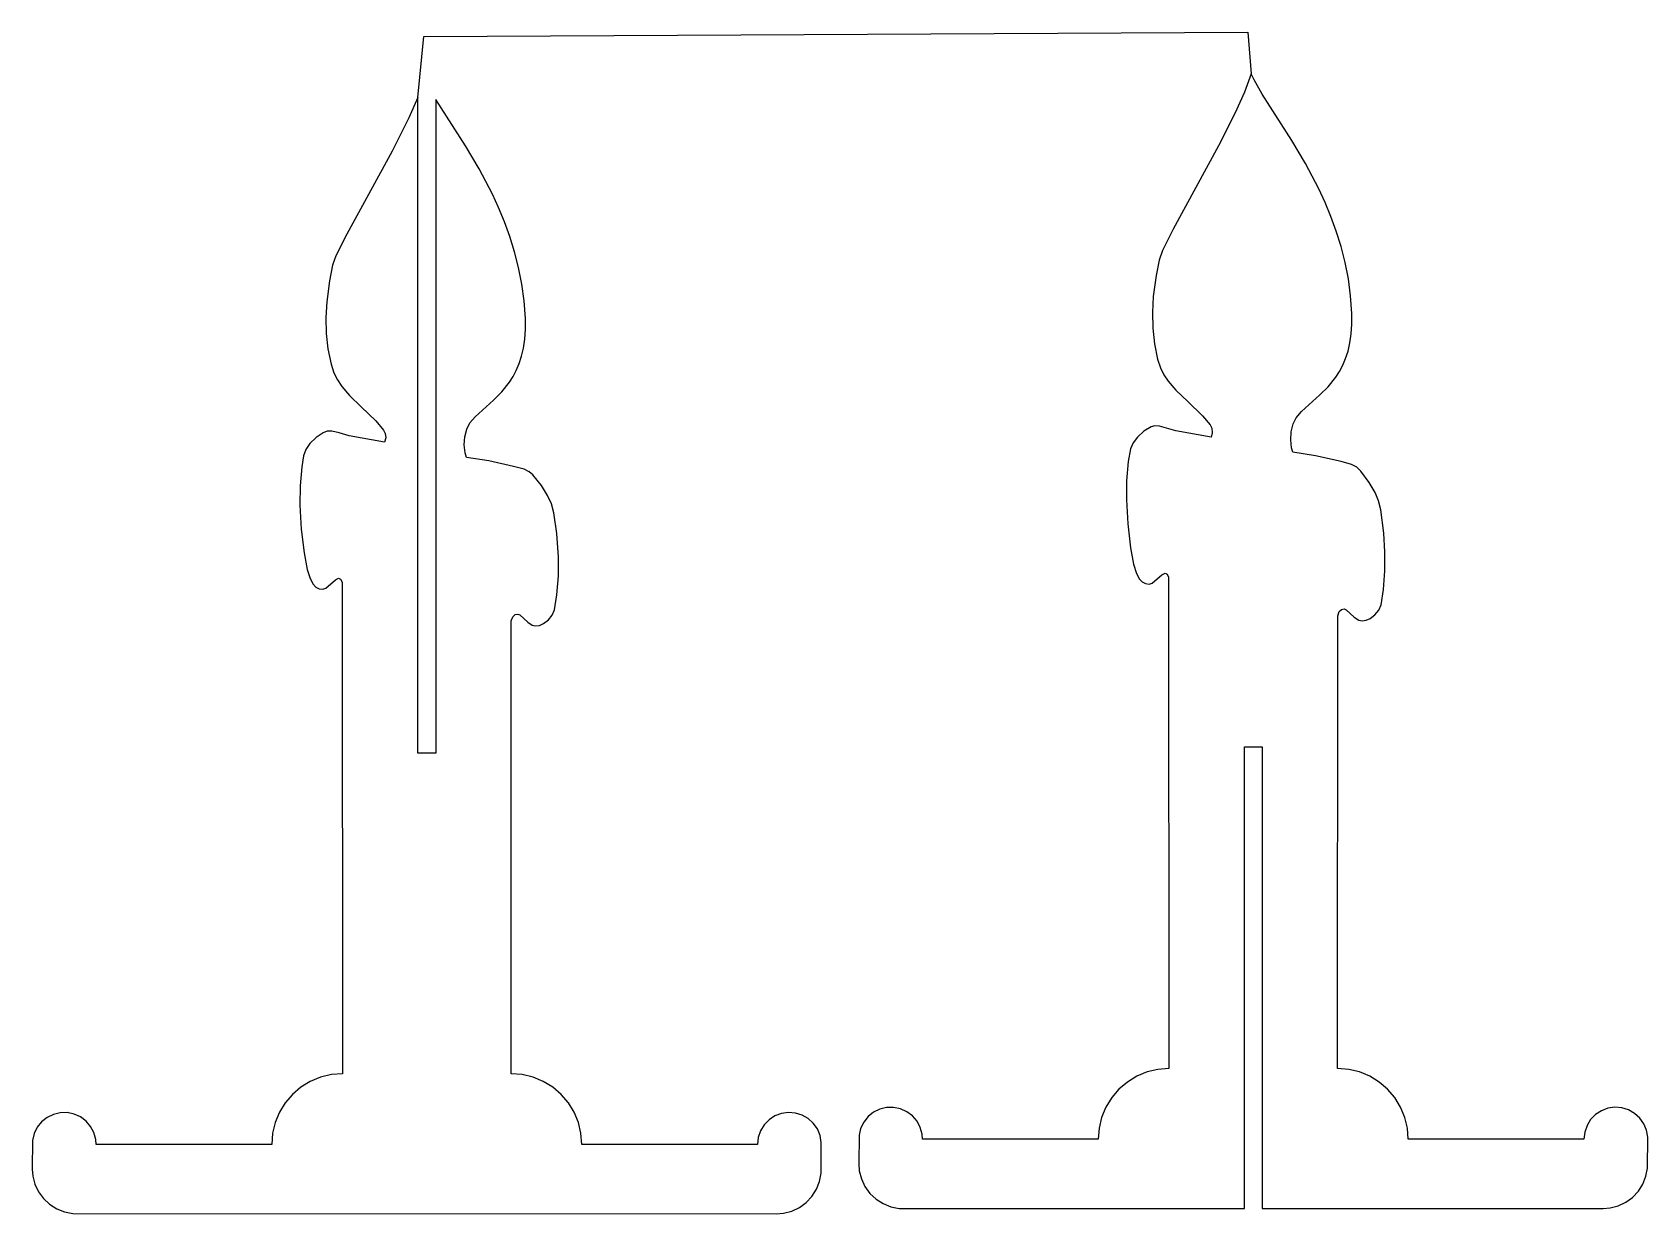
# Model space of a CAD drawing. Header units: metres. Extents: x 5 to 287, y 3 to 209.
import ezdxf

# ---------------------------------------------------------------- set-up
doc = ezdxf.new("R2010")
doc.units = ezdxf.units.M

msp = doc.modelspace()

# ---------------------------------------------------------------- linework, layer by layer
at = {"linetype": 'Continuous', "flags": 128}
msp.add_lwpolyline([(72.294342, 197.838058), (70.700043, 194.272263), (67.782166, 188.486145), (59.864685, 173.981049), (57.994324, 170.199753), (57.4039, 168.550461), (56.87207, 165.85936), (56.39093, 162.196854), (56.237946, 159.427063), (56.294861, 156.665756), (56.590118, 153.938156), (57.152283, 151.269455), (57.634247, 149.749863), (58.234985, 148.533463), (58.994141, 147.40535), (60.355621, 145.836349), (62.408417, 143.870453), (64.973907, 141.393753), (66.309143, 139.779556), (66.58725, 139.190353), (66.673492, 138.408249), (66.490845, 137.66835), (60.320587, 138.756058), (58.575714, 139.276352), (57.273102, 139.606552), (56.439331, 139.57605), (55.776672, 139.312759), (54.513, 138.490753), (53.420135, 137.413559), (52.750549, 136.410263), (52.330353, 135.315552), (52.0271, 133.37915), (51.741577, 130.045456), (51.699646, 126.689552), (51.93924, 122.494057), (52.442841, 118.334045), (52.948273, 115.474747), (53.461609, 113.852448), (54.014465, 112.863052), (54.481537, 112.379456), (55.038971, 112.078751), (55.696686, 111.997551), (56.2258, 112.170845), (57.888611, 113.642845), (58.457306, 113.928047), (58.791687, 113.733849), (59.081238, 113.228546), (59.116455, 27.436588), (57.187561, 27.28479), (55.306183, 26.833099), (53.518585, 26.09267), (51.868866, 25.081711), (50.397583, 23.825119), (49.140991, 22.353851), (48.130035, 20.704113), (47.389618, 18.916538), (46.937927, 17.035149), (46.786102, 15.106259), (16.132019, 15.106259), (16.063507, 15.976979), (15.74115, 17.155251), (15.169556, 18.234833), (14.376221, 19.163708), (13.399353, 19.897171), (12.286011, 20.399857), (11.089813, 20.647579), (9.868408, 20.628391), (8.680573, 20.34322), (7.583588, 19.805809), (6.630249, 19.04203), (5.866455, 18.088676), (5.329041, 16.99168), (5.043884, 15.803872), (5, 10.799998), (5.096008, 9.57981), (5.461121, 8.15785), (6.086212, 6.829478), (6.949127, 5.641769), (8.019318, 4.636793), (9.25885, 3.850149), (10.62384, 3.309709), (12.065948, 3.034619), (134.888702, 3), (136.108948, 3.09603), (137.530975, 3.461133), (138.859253, 4.086216), (140.046967, 4.949137), (141.051819, 6.019327), (141.838562, 7.258881), (142.378967, 8.623869), (142.654114, 10.065959), (142.677734, 15.455749), (142.467651, 16.65913), (142.000153, 17.787712), (141.297852, 18.787132), (140.394348, 19.609261), (139.333221, 20.214497), (138.16568, 20.573689), (136.947815, 20.669529), (135.738434, 20.49741), (134.595734, 20.065617), (133.574829, 19.394951), (132.724731, 18.517708), (132.086334, 17.476158), (131.690704, 16.320446), (131.556763, 15.106259), (100.902649, 15.106259), (100.750854, 17.035149), (100.299133, 18.916538), (99.558655, 20.704113), (98.547729, 22.353851), (97.291107, 23.825119), (95.819824, 25.081711), (94.170105, 26.09267), (92.382507, 26.833099), (90.501129, 27.28479), (88.572235, 27.436588), (88.589722, 106.481438), (88.853302, 107.192955), (89.246643, 107.571159), (89.72818, 107.657951), (90.074463, 107.521149), (91.457245, 106.242546), (92.259125, 105.707146), (92.830139, 105.596848), (93.537811, 105.698448), (94.229492, 105.99926), (95.06665, 106.640045), (95.731079, 107.465851), (96.140289, 108.380249), (96.555115, 111.040245), (96.812439, 114.314041), (96.831085, 117.60675), (96.550232, 121.714645), (96.034149, 125.357552), (95.583099, 126.888252), (94.914795, 128.355759), (93.845337, 130.086563), (92.339844, 131.987549), (91.729889, 132.507553), (90.810669, 132.949249), (88.9729, 133.439163), (84.692169, 134.404251), (80.761322, 134.999161), (80.539612, 135.796555), (80.378815, 137.191055), (80.475708, 138.602463), (80.826477, 139.956161), (81.357056, 141.033157), (82.260498, 142.120255), (85.489258, 145.007156), (86.914063, 146.435364), (88.269409, 148.137955), (88.890747, 149.116562), (89.458313, 150.193161), (89.959991, 151.377457), (90.383636, 152.679459), (90.717133, 154.108963), (90.948364, 155.675552), (91.065186, 157.389252), (91.05542, 159.25975), (90.836212, 162.318649), (90.436249, 165.28096), (89.874054, 168.145859), (89.168274, 170.912552), (88.337433, 173.580063), (87.400146, 176.147354), (86.374969, 178.613953), (85.280487, 180.978561), (82.957855, 185.398758), (80.580902, 189.400955), (75.394348, 197.502457), (75.394348, 83.403824), (72.294342, 83.403824), (72.294342, 197.838058), (73.346619, 208.49205), (217.135132, 209.217758), (217.728333, 201.990173), (216.532837, 198.766953), (214.926636, 195.17366), (212.00885, 189.387558), (204.091248, 174.882462), (202.220947, 171.101059), (201.630432, 169.451859), (201.098633, 166.760757), (200.617432, 163.098251), (200.464661, 160.328552), (200.521545, 157.567154), (200.81665, 154.839554), (201.378967, 152.170853), (201.860718, 150.65126), (202.461548, 149.43486), (203.220764, 148.306763), (204.582214, 146.737762), (206.634949, 144.771851), (209.200562, 142.295151), (210.535767, 140.680954), (210.813721, 140.091751), (210.900146, 139.309662), (210.717468, 138.569763), (204.547119, 139.657455), (201.713562, 140.476456), (200.870667, 140.512161), (200.265747, 140.342453), (198.982452, 139.578949), (197.845764, 138.547852), (197.123535, 137.57225), (196.635162, 136.49736), (196.253632, 134.280563), (195.968231, 130.946854), (195.926147, 127.59095), (196.165833, 123.395447), (196.669464, 119.235359), (197.174805, 116.376152), (197.688202, 114.753845), (198.241119, 113.764351), (198.70813, 113.280846), (199.265533, 112.980247), (199.923218, 112.899048), (200.452332, 113.072357), (202.115234, 114.544456), (202.68396, 114.829445), (203.01825, 114.635246), (203.307861, 114.12986), (203.343018, 28.33799), (201.414246, 28.18618), (199.532806, 27.734497), (197.745148, 26.994061), (196.095551, 25.983101), (194.624237, 24.726521), (193.367615, 23.255241), (192.356537, 21.605511), (191.616119, 19.817936), (191.164581, 17.93655), (191.012634, 16.007656), (160.358582, 16.007656), (160.290131, 16.878372), (159.967651, 18.056641), (159.396149, 19.136219), (158.602844, 20.065109), (157.625946, 20.798561), (156.512634, 21.30125), (155.316406, 21.548973), (154.095062, 21.529789), (152.907135, 21.24461), (151.81015, 20.707199), (150.85675, 19.943428), (150.093048, 18.990078), (149.555634, 17.893078), (149.270447, 16.705261), (149.226501, 11.7014), (149.322662, 10.481209), (149.687653, 9.059239), (150.312836, 7.73087), (151.175751, 6.543159), (152.245819, 5.538189), (153.485352, 4.751545), (154.850403, 4.211107), (156.29245, 3.936014), (216.520935, 3.901398), (216.520935, 84.505211), (219.62085, 84.505211), (219.62085, 3.901398), (279.115234, 3.901398), (280.33551, 3.997429), (281.757324, 4.362528), (283.085754, 4.987608), (284.27356, 5.850529), (285.278503, 6.920719), (286.065125, 8.16027), (286.60553, 9.52527), (286.880737, 10.967348), (286.904236, 16.357151), (286.694336, 17.56052), (286.226807, 18.68911), (285.524414, 19.68853), (284.620911, 20.510662), (283.559814, 21.115891), (282.392334, 21.475082), (281.174438, 21.57093), (279.965027, 21.398811), (278.822327, 20.96701), (277.801331, 20.296349), (276.951233, 19.419109), (276.312927, 18.377548), (275.917236, 17.221848), (275.783203, 16.007656), (245.12915, 16.007656), (244.977417, 17.936543), (244.525635, 19.817936), (243.785217, 21.605511), (242.774353, 23.255241), (241.517761, 24.726521), (240.046448, 25.983101), (238.396667, 26.994061), (236.609131, 27.734497), (234.727722, 28.18618), (232.798767, 28.33799), (232.816345, 107.382751), (233.079834, 108.094345), (233.473267, 108.472649), (233.954834, 108.559448), (234.301147, 108.422546), (235.683838, 107.143852), (236.485718, 106.608452), (237.056763, 106.498245), (237.764465, 106.599838), (238.456116, 106.900749), (239.293335, 107.541351), (239.957764, 108.36734), (240.366821, 109.281639), (240.781616, 111.941559), (241.039063, 115.215355), (241.057617, 118.508247), (240.858337, 121.797043), (240.334045, 125.867546), (239.944763, 127.412544), (239.326233, 128.896652), (238.302734, 130.651657), (236.828064, 132.586655), (236.121521, 133.295059), (235.231445, 133.776962), (233.403564, 134.292557), (228.918762, 135.305649), (224.987915, 135.900558), (224.766235, 136.697952), (224.605347, 138.092453), (224.702332, 139.50386), (225.053162, 140.857559), (225.583618, 141.934464), (226.487122, 143.021652), (229.71582, 145.908554), (231.140747, 147.336853), (232.496033, 149.039352), (233.117249, 150.01796), (233.684937, 151.094559), (234.186646, 152.278854), (234.610229, 153.580856), (234.943848, 155.010361), (235.175049, 156.576859), (235.291748, 158.290649), (235.281921, 160.161163), (235.062866, 163.220062), (234.66272, 166.182358), (234.100647, 169.047256), (233.394836, 171.81395), (232.564148, 174.481461), (231.626831, 177.048752), (230.601563, 179.51535), (229.507019, 181.879959), (227.184448, 186.30014), (224.807434, 190.302338), (219.602661, 198.43306), (218.20575, 200.916565), (217.728333, 201.990173)], dxfattribs=at)

doc.saveas('drawing.dxf')
